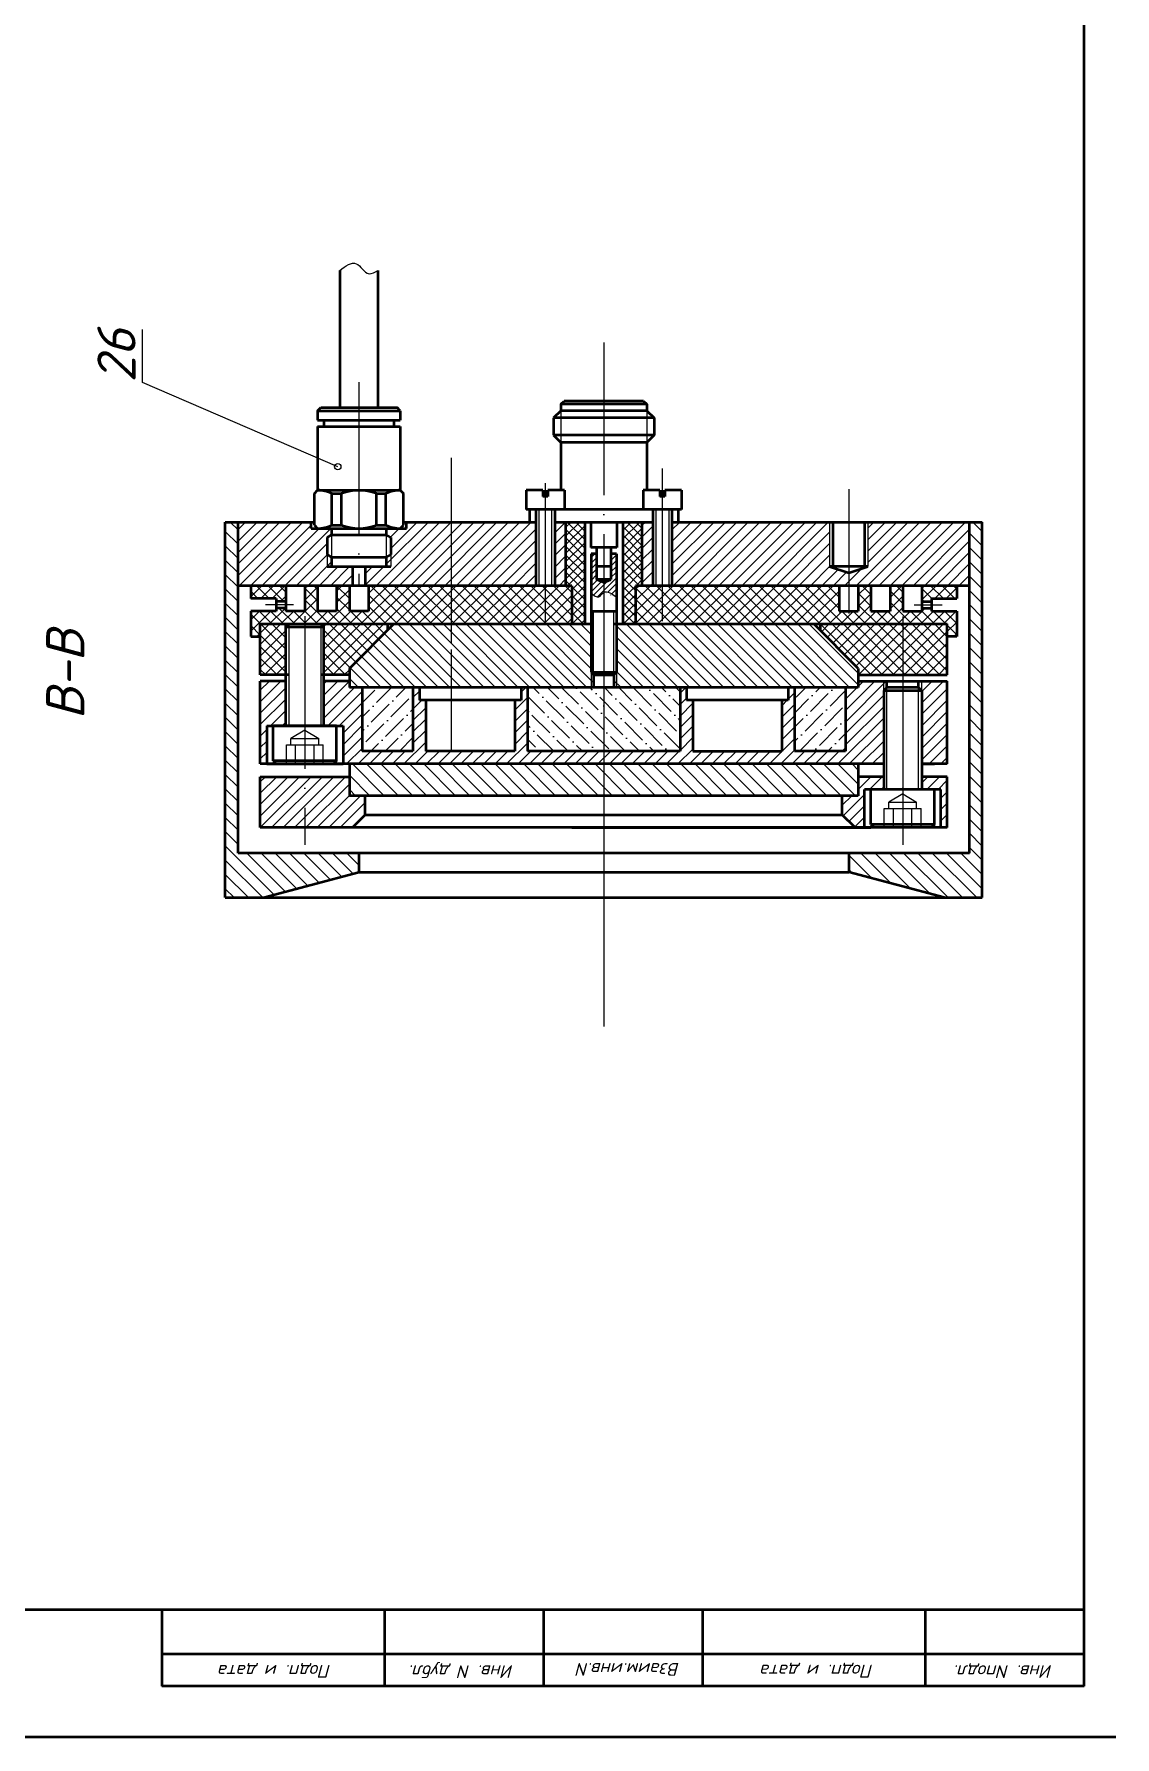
# Model space of a CAD drawing. Header units: millimetres. Extents: x -5427 to 3670, y -5891 to 948.
# Drawn here: x -5177.2 to -5007.3, y -235.5 to 32 of the extents above; entities that cross this region are included whole.
import ezdxf
from ezdxf.enums import TextEntityAlignment as Align

# ---------------------------------------------------------------- set-up
doc = ezdxf.new("R2010")
doc.units = ezdxf.units.MM
doc.header["$MEASUREMENT"] = 0
doc.linetypes.add('ACAD_ISO04W100', pattern=[30, 24, -3, 0, -3])
doc.layers.add('оси', color=1, linetype='ACAD_ISO04W100')
doc.layers.add('Толстые', color=7, linetype='Continuous', lineweight=50)
doc.layers.add('Тонкие', color=140, linetype='Continuous', lineweight=25)
doc.styles.get("Standard").update_dxf_attribs({"font": 'isocpeui.ttf'})
doc.styles.add('Для рамки', font='simplex.shx', dxfattribs={"oblique": 15, "height": 4})
pattern_1 = [(225, (-5089.715970666901, -1378.772406944498), (0.8980256121069152, -0.8980256121069154), [])]

# ---------------------------------------------------------------- blocks, each defined once
blk = doc.blocks.new('BORDER')
blk.add_line((0, 1.00000000000004), (0, 0))

msp = doc.modelspace()

# ---------------------------------------------------------------- hatches: boundary and pattern name
at = {"layer": 'Тонкие'}
h = msp.add_hatch(dxfattribs=at)
h.set_pattern_fill('ANSI31', color=256, scale=0.5, angle=90, style=0)
h.set_pattern_definition([(135, (-5089.715970666901, -1378.772406944498), (-1.122532015133644, -1.122532015133644), [])])
h.paths.add_polyline_path([(-5049.141829321818, -96.65795246625862), (-5049.141829321808, -99.65795246625771), (-5034.141829321817, -103.6579524662604), (-5028.141842308833, -103.6579524662595), (-5028.141842308842, -44.65830267708702), (-5030.141842320753, -44.65830268083687), (-5030.141842308833, -96.65795246625862)])
h.paths.add_polyline_path([(-5145.141816334816, -96.65795246625862), (-5145.141816338504, -44.65830287124504), (-5147.141816334816, -44.65830287238737), (-5147.141816334816, -103.6579524662586), (-5141.141829321824, -103.6579524662586), (-5126.141829321838, -99.65795246625771), (-5126.141829321829, -96.65795246625862)])
h = msp.add_hatch(dxfattribs=at)
h.set_pattern_fill('ANSI31', color=256, scale=0.4, angle=180, style=0)
h.set_pattern_definition(pattern_1)
h.paths.add_polyline_path([(-5127.141829321825, -54.6581918885006), (-5127.141829321825, -51.65830285116795), (-5131.141829321823, -51.65830285116795), (-5131.141829321823, -49.75415766273568), (-5131.141829321827, -47.06244803960112), (-5130.441829321826, -46.65830285116795), (-5130.441829321826, -45.65830285116886), (-5132.641829321826, -45.65830285116795), (-5133.641829321829, -45.65830285116795), (-5133.641829321828, -44.65830286467667), (-5145.141816338504, -44.65830287124504), (-5145.141816337795, -54.65830267709339)])
h.paths.add_polyline_path([(-5121.141829321827, -51.65830285116795), (-5125.141829321825, -51.65830285116795), (-5125.141829321825, -54.65817957864806), (-5111.641829321823, -54.65809648714298), (-5111.641829321823, -44.65830283384298), (-5118.641829321824, -44.65830285431753), (-5118.641829321823, -45.65830285116795), (-5121.841829321826, -45.65830285116795), (-5121.84182932182, -46.65830285116886), (-5121.141829321827, -47.06244803959748), (-5121.141829321827, -49.75415766273841)])
h.paths.add_polyline_path([(-5098.341829321824, -54.65801462662353), (-5098.341829321824, -44.65830279494025), (-5111.641829321823, -44.65830283384298), (-5111.641829321823, -54.65809648714298)])
h.paths.add_polyline_path([(-5093.641835550101, -44.65830278119142), (-5095.341829305827, -44.65830278616454), (-5095.341829315127, -54.65799616184472), (-5093.641836051349, -54.65798569851199)])
h.paths.add_polyline_path([(-5081.641835890948, -54.65798561590077), (-5079.9418293821, -54.65799608203838), (-5079.941829366325, -44.65830274111818), (-5081.641835550095, -44.65830274609129)])
h.paths.add_polyline_path([(-5076.941829378714, -54.65801455162477), (-5049.141814650391, -54.65818570320903), (-5049.141814360939, -52.65847039206733), (-5052.14231871489, -51.65830267708338), (-5052.142318332112, -51.65830267708338), (-5052.142318332113, -44.65830269547973), (-5076.941829357297, -44.65830273234337)])
h.paths.add_polyline_path([(-5030.14184231846, -54.65830267708066), (-5030.141842320753, -44.65830266277612), (-5046.142318332113, -44.65830268656032), (-5046.14231856395, -51.65830267708247), (-5049.141814360915, -52.65830218013457), (-5049.141814650391, -54.65818570320903)])
h.paths.add_polyline_path([(-5130.441829321826, -50.15830285116886), (-5131.141829321823, -49.7541576627375), (-5131.141829321823, -51.65830285116795), (-5130.441829321826, -51.65830285116795)], flags=17)
h.paths.add_polyline_path([(-5121.841829321827, -51.65830285116795), (-5121.141829321827, -51.65830285116795), (-5121.141829321827, -49.75415766273932), (-5121.841829321827, -50.15830285117158)], flags=16)
h = msp.add_hatch(dxfattribs=at)
h.set_pattern_fill('ANSI37', color=256, scale=0.3, angle=180, style=0)
h.set_pattern_definition([(225, (-4900.456779829801, -1719.339791990432), (0.6735192090801864, -0.6735192090801865), []), (315, (-4900.456779829801, -1719.339791990432), (0.6735192090801865, 0.6735192090801864), [])])
h.paths.add_polyline_path([(-5093.641835550101, -44.6583151977959), (-5093.641836051349, -54.65797953801507), (-5092.641836051349, -54.65797954358482), (-5092.641836352124, -60.65833157209659), (-5090.641836352125, -60.65833515772761), (-5090.641835550101, -44.65830898072477)])
h.paths.add_polyline_path([(-5084.641835550095, -44.65830276365455), (-5084.641836095478, -60.65833610825052), (-5082.641836095478, -60.65833628145106), (-5082.641835890948, -54.65797945937197), (-5081.641835890948, -54.65797946316002), (-5081.641835550095, -44.65830276365455)])
h = msp.add_hatch(dxfattribs=at)
h.set_pattern_fill('ANSI31', color=256, scale=0.2, angle=180, style=0)
h.set_pattern_definition([(225, (-5295.099726445404, -2185.540728323822), (0.4490128060534576, -0.4490128060534577), [])])
edge = h.paths.add_edge_path()
edge.add_line((-5088.771835550125, -53.65830276365455), (-5088.771835550125, -49.65830276365364))
edge.add_line((-5088.771835550125, -49.65830276365364), (-5089.641835731956, -49.65830276365364))
edge.add_line((-5089.641835731955, -49.65830276365364), (-5089.641836849921, -55.80569858666263))
edge.add_spline(control_points=[(-5089.641836849921, -55.80569858666263), (-5089.213893704617, -56.17100444267021), (-5088.462552783231, -56.81237290820741), (-5087.913642179835, -55.9146814774133), (-5087.641835550095, -55.73941608739574)], knot_values=[0, 0, 0, 0, 1.356419349146966, 2.381469068400858, 2.381469068400858, 2.381469068400858, 2.381469068400893], degree=3, periodic=0)
edge.add_line((-5087.641835550095, -55.73941608739574), (-5087.641835550095, -54.158302763655))
edge.add_line((-5087.641835550095, -54.15830276365455), (-5088.771835550125, -53.65830276365409))
edge = h.paths.add_edge_path()
edge.add_line((-5087.641835550095, -54.1583027636409), (-5087.641835550095, -55.73941608739619))
edge.add_spline(control_points=[(-5087.641835550095, -55.73941608739574), (-5087.077357782139, -55.37543152877174), (-5086.359596233986, -55.92201967092592), (-5085.641834685833, -56.46860781307919)], knot_values=[2.381469068400858, 2.381469068400858, 2.381469068400858, 2.381469068400893, 4.510253705196564, 4.510253705196564, 4.510253705196564, 4.510253705196564], degree=3, periodic=0)
edge.add_line((-5085.641834685833, -56.46860781307919), (-5085.641835439973, -49.65830276365318))
edge.add_line((-5085.641835439973, -49.65830276365364), (-5086.511835550124, -49.65830276365364))
edge.add_line((-5086.511835550124, -49.65830276365364), (-5086.511835550124, -53.65830276365455))
edge.add_line((-5086.511835550124, -53.65830276365455), (-5087.641835550095, -54.15830276364136))
h = msp.add_hatch(dxfattribs=at)
h.set_pattern_fill('ANSI37', color=256, scale=0.4, angle=180, style=0)
h.set_pattern_definition([(225, (-5089.715970666901, -1378.772406944498), (0.8980256121069152, -0.8980256121069154), []), (315, (-5089.715970666901, -1378.772406944498), (0.8980256121069154, 0.8980256121069152), [])])
h.paths.add_polyline_path([(-5137.641829321825, -58.65830267709339), (-5137.641829321825, -58.15830267709339), (-5139.141816334816, -58.15830267709339), (-5139.141816334816, -58.65830267709339), (-5143.141816334816, -58.65830267709339), (-5143.141816501193, -62.65830267709339), (-5141.641816334817, -62.65830280187606), (-5141.641816334817, -60.6583032536912), (-5137.142167982925, -60.65830325553748), (-5137.141817193643, -60.65795246625862), (-5137.141817193643, -60.65830325553748), (-5132.141816959983, -60.65830325758839), (-5132.141816959983, -60.65795246625862), (-5132.141466168487, -60.65830325758839), (-5111.641829321823, -60.65830326599848), (-5111.641829321823, -54.65809648714298), (-5124.641829321825, -54.65817650118538), (-5124.641829321825, -58.65830267709339), (-5127.641829321825, -58.65830267709339), (-5127.641829321825, -54.65819496596328), (-5129.641829321825, -54.65820727581672), (-5129.641829321825, -58.65830267709248), (-5132.641829321825, -58.65830267709248), (-5132.641829321825, -54.65822574059553), (-5134.641829321825, -54.65823805044806), (-5134.641829321825, -58.65830267709248)])
h.paths.add_polyline_path([(-5139.141816334816, -56.65830267709339), (-5139.141816334816, -57.15830267709339), (-5137.641829321825, -57.15830267709339), (-5137.641829321825, -54.65825651522596), (-5143.141816334816, -54.65829036724085), (-5143.141816334816, -56.6583026770943)], flags=17)
h.paths.add_polyline_path([(-5096.841829321824, -60.65830327206936), (-5096.841829321824, -54.65800539423458), (-5111.641829321823, -54.65809648714298), (-5111.641829321823, -60.65830326599757)])
h.paths.add_polyline_path([(-5092.641836051349, -54.65797954358572), (-5096.841829321824, -54.65800539423458), (-5096.841829321824, -60.65830327206936), (-5092.641836352123, -60.65830327379285)])
h.paths.add_polyline_path([(-5078.4418293821, -54.65800531683203), (-5082.641835890948, -54.65797945937197), (-5082.641836095477, -60.65830318864232), (-5078.441829391565, -60.65830318401208)])
h.paths.add_polyline_path([(-5078.4418293821, -54.65800531683203), (-5078.441829391565, -60.65830318401208), (-5033.641837326964, -60.65830313462016), (-5033.641836716919, -62.65830280187515), (-5032.141842142454, -62.65830267709339), (-5032.14184230883, -58.65830267708702), (-5036.141842364185, -58.65830267708702), (-5036.141842364801, -58.15830261374435), (-5037.641829377792, -58.15830261558972), (-5037.641829377178, -58.65830261558881), (-5040.641829377178, -58.65830261927863), (-5040.641829382098, -54.65823803361059), (-5042.641829382098, -54.65822572055299), (-5042.641829377178, -58.65830262173881), (-5045.641829377178, -58.65830262542954), (-5045.641829382098, -54.65820725096751), (-5047.641829382098, -54.65819493791082), (-5047.641829377178, -58.65830262788973), (-5050.641829377178, -58.65830263158045), (-5050.641829382098, -54.65817646832534)])
h.paths.add_polyline_path([(-5036.141842366646, -56.65830267708702), (-5032.141842308836, -56.65830267708793), (-5032.141842308836, -54.65829036402306), (-5037.641829382098, -54.65825650319607), (-5037.641829379022, -57.15830261558972), (-5036.141842366031, -57.15830261374435)], flags=17)
h = msp.add_hatch(dxfattribs=at)
h.set_pattern_fill('ANSI37', color=256, scale=0.4, angle=90, style=0)
h.set_pattern_definition([(135, (-5089.715970666901, -1378.772406944498), (-0.8980256121069154, -0.8980256121069152), []), (225, (-5089.715970666901, -1378.772406944498), (0.8980256121069152, -0.8980256121069154), [])])
h.paths.add_polyline_path([(-5137.641816994503, -60.65830325533193), (-5141.641816334817, -60.6583032536912), (-5141.641816334817, -68.65795300860941), (-5137.641817379208, -68.65795300860941)])
h.paths.add_polyline_path([(-5121.641829321823, -61.65795253037982), (-5121.641829321823, -60.65830326189575), (-5131.641816959983, -60.65830325779393), (-5131.641816959983, -68.6579524698202), (-5127.64182930045, -68.65795249831922), (-5127.641829289763, -67.65795249831922)])
h.paths.add_polyline_path([(-5053.641829321823, -60.65830315666994), (-5053.641829321823, -61.65795149942392), (-5047.641829321825, -67.6579514994221), (-5047.641824818482, -68.65795149942664), (-5040.641828279751, -68.65795826727413), (-5040.641828214045, -60.65830314233722)])
h.paths.add_polyline_path([(-5040.641828279751, -68.65795826727503), (-5033.641834886883, -68.65796503511888), (-5033.641837326964, -60.65830313462016), (-5040.641828214045, -60.65830314233722)])
h = msp.add_hatch(dxfattribs=at)
h.set_pattern_fill('ANSI31', color=256, scale=0.4, angle=90, style=0)
h.set_pattern_definition([(135, (-5089.715970666901, -1378.772406944498), (-0.8980256121069154, -0.8980256121069152), [])])
h.paths.add_polyline_path([(-5111.641829321823, -60.65830326599757), (-5111.641829321823, -63.71004513323646), (-5111.641829321823, -63.71004575632946), (-5111.641829321823, -70.65791825872952), (-5089.641833571171, -70.65787203146306), (-5089.641833391738, -68.25797952316884), (-5089.641839114492, -68.25797380041536), (-5089.641837732416, -60.65830327502249)])
h.paths.add_polyline_path([(-5085.64183425628, -60.65830319195106), (-5085.641833438491, -68.25797949036246), (-5085.641833355689, -68.25797949036246), (-5085.641833438491, -68.25797957316377), (-5085.641833519099, -70.6578636265042), (-5047.64181581255, -70.6577837793559), (-5047.641829321825, -67.65795149942119), (-5054.641477663475, -60.65830315777225)])
h.paths.add_polyline_path([(-5120.64218005375, -60.65830326230594), (-5127.641829289763, -67.65795249831922), (-5127.641829321823, -70.65795187856588), (-5111.641829321823, -70.65791825872952), (-5111.641829321823, -60.65830326599848)])
h.paths.add_polyline_path([(-5089.641833391738, -68.25797952316884), (-5089.641833571171, -70.65787203146306), (-5089.241833241501, -70.65787119096626), (-5089.241833391739, -68.65797952316848)])
h.paths.add_polyline_path([(-5086.041833243437, -68.65797938172477), (-5086.041833243437, -68.6579795031887), (-5086.041833362453, -68.6579795031887), (-5086.041833255597, -70.65786446699917), (-5085.641833519099, -70.6578636265042), (-5085.641833438491, -68.25797957316377)])
h = msp.add_hatch(dxfattribs=at)
h.set_pattern_fill('ANSI31', color=256, scale=0.4, angle=180, style=0)
h.set_pattern_definition(pattern_1)
h.paths.add_polyline_path([(-5047.641820315138, -69.6579514994321), (-5047.64181581255, -70.6577837793559), (-5049.641829321823, -70.65778798186352), (-5049.641829321823, -80.65795246625862), (-5057.641829321823, -80.65795246625862), (-5057.641829321823, -70.65780479178216), (-5058.641829321823, -70.65780689302142), (-5058.641829321823, -72.65795246625953), (-5059.641829321824, -72.65795246625953), (-5059.641817266008, -80.65795246625771), (-5073.641829321823, -80.65795246625862), (-5073.641829321823, -72.65795246626044), (-5074.641829321823, -72.65795246626044), (-5074.641829321823, -70.65784051285777), (-5075.641829321823, -70.65784261409794), (-5075.641829321823, -80.65795246625862), (-5087.641829321823, -80.65795246625862), (-5087.641829321823, -82.65795194253064), (-5043.641835983311, -82.65795151578936), (-5043.641830517942, -71.15760151949439), (-5043.641830517942, -69.65795536676546)])
h.paths.add_polyline_path([(-5037.641839196278, -69.65796116777187), (-5037.641839196278, -71.15759284116234), (-5037.641830517943, -71.15760151949348), (-5037.641839196278, -71.15760151949348), (-5037.641839196278, -82.65795246625953), (-5033.641830616565, -82.65795277788334), (-5033.641834276841, -70.65795274388915), (-5033.64183458186, -69.65796503511979)])
h.paths.add_polyline_path([(-5101.641829321823, -72.65795246625862), (-5101.641829321823, -80.65795246625862), (-5115.641829321823, -80.65795246625862), (-5115.641829321823, -72.65795246625862), (-5116.641829321823, -72.65795246625862), (-5116.641829321823, -70.65792876492856), (-5117.641829321823, -70.65793086616782), (-5117.641829321823, -80.65795246625771), (-5125.641829321823, -80.65795246625771), (-5125.641829321823, -70.65794767608554), (-5127.641829321823, -70.65795187856588), (-5127.641829311136, -69.65795249831922), (-5131.641816959983, -69.65795237007865), (-5131.641816959983, -76.65795246625862), (-5129.641816959983, -76.65795246625862), (-5128.641816959983, -76.65795246625862), (-5128.641816959983, -82.65795234017628), (-5087.641829321823, -82.65795194253064), (-5087.641829321823, -80.65795246625862), (-5099.641829321823, -80.65795246625862), (-5099.641829321823, -70.65789304385203), (-5100.641829321823, -70.6578951450922), (-5100.641829321823, -72.65795246625862)])
h.paths.add_polyline_path([(-5141.641816334817, -69.65795300860941), (-5141.641816334817, -82.65795246625862), (-5140.641816959983, -82.65795245656068), (-5140.641816959983, -76.65795246625862), (-5137.641817763931, -76.65795246625862), (-5137.641817427299, -69.65795300860941)])
h.paths.add_polyline_path([(-5043.641830517942, -69.65795536676546), (-5043.641830517942, -71.15760151949439), (-5043.141830751602, -70.65760175654873), (-5043.141830751602, -69.65795585018373)])
h.paths.add_polyline_path([(-5038.141830517942, -69.6579606843627), (-5038.141830517942, -70.65760175654873), (-5037.641839196278, -71.15759284116234), (-5037.641839196278, -69.65796116777187)])
h = msp.add_hatch(dxfattribs=at)
h.set_pattern_fill('ANSI36', color=256, scale=0.5, angle=180, style=0)
h.set_pattern_definition([(225, (-5295.099720217133, -2575.136457496909), (-0.841899011350234, -3.086963041617522), [3.96875, -0.79375, 0, -0.79375])])
h.paths.add_polyline_path([(-5125.641829321823, -70.65795175264543), (-5125.641829321823, -80.65795246625771), (-5117.641829321823, -80.65795246625771), (-5117.641829321823, -70.65795275804726)])
h.paths.add_polyline_path([(-5057.641829321823, -70.65796029856142), (-5057.641829321823, -80.65795246625771), (-5049.641829321823, -80.65795246625862), (-5049.641829321823, -70.65796130396234)])
h = msp.add_hatch(dxfattribs=at)
h.set_pattern_fill('ANSI36', color=256, scale=0.5, angle=90, style=0)
h.set_pattern_definition([(135, (-5295.099720217133, -2575.136457496909), (-3.086963041617522, 0.8418990113502338), [3.96875, -0.79375, 0, -0.79375])])
h.paths.add_polyline_path([(-5087.641829321823, -70.65786782897544), (-5087.641829321823, -80.65795246625771), (-5075.641829321823, -80.65795246625862), (-5075.641829321823, -70.65784261409794)])
h.paths.add_polyline_path([(-5099.641829321823, -70.65789304385294), (-5099.641829321823, -80.65795246625862), (-5087.641829321823, -80.65795246625862), (-5087.641829321823, -70.65786782897544), (-5090.123369905169, -70.65787304328774), (-5090.123369905169, -70.67676074717133), (-5090.142257578321, -70.65787308297445)])
h = msp.add_hatch(dxfattribs=at)
h.set_pattern_fill('ANSI31', color=256, scale=0.5, angle=90, style=0)
h.set_pattern_definition([(135, (-5295.099720217133, -2575.136457496909), (-1.122532015133644, -1.122532015133644), [])])
h.paths.add_polyline_path([(-5087.641829321823, -87.65795246625908), (-5087.641829321823, -82.65795194253069), (-5127.641829321823, -82.6579523304774), (-5127.641829321823, -87.65795246625953)])
h.paths.add_polyline_path([(-5047.641829321823, -87.65795246625862), (-5047.641829321823, -82.65795155458397), (-5087.641829321823, -82.65795194253069), (-5087.641829321823, -87.65795246625908)])
h = msp.add_hatch(dxfattribs=at)
h.set_pattern_fill('ANSI31', color=256, scale=0.4, angle=180, style=0)
h.set_pattern_definition(pattern_1)
h.paths.add_polyline_path([(-5134.641820292318, -92.6579532144226), (-5127.141825934364, -92.65795401602577), (-5125.141824384596, -90.65795246625862), (-5125.141824384596, -87.65795246625953), (-5127.641829321823, -87.65795246625953), (-5127.641829321823, -84.65795246625862), (-5134.641818903778, -84.65795246625862)])
h.paths.add_polyline_path([(-5141.641816334817, -92.65795246625862), (-5134.641820292318, -92.6579532144217), (-5134.641818903778, -84.65795246625862), (-5141.641816334817, -84.65795246625862)])
h.paths.add_polyline_path([(-5047.641829321823, -87.65795246625862), (-5050.141824384596, -87.65795246625862), (-5050.141824384596, -90.65795246625862), (-5048.141824384596, -92.65795246625862), (-5046.641829321823, -92.65795246625862), (-5046.641829321823, -86.65795246625862), (-5043.641837884253, -86.65795246625862), (-5043.641836933783, -84.65795313952935), (-5047.641829321823, -84.65795246625862)])
h.paths.add_polyline_path([(-5034.641829321823, -92.65796390247692), (-5033.641832434378, -92.65796400935619), (-5033.641830980129, -84.65796410024745), (-5037.641839196278, -84.65796337312099), (-5037.641839196278, -86.65795246625862), (-5034.641829321825, -86.65795246625862)])

# ---------------------------------------------------------------- linework, layer by layer
at = {"layer": 'оси'}
for p, q in [((-5087.641829321823, -16.44905053860498), (-5087.641829321823, -123.9154785785788)), ((-5126.141829321825, -22.674222213441), (-5126.141829321825, -54.65830267708793)), ((-5111.641829321823, -34.5774652306402), (-5111.641829321823, -80.65795246625862)), ((-5078.441829353013, -36.22037430720616), (-5078.441829391565, -60.65830318401208)), ((-5096.841829321824, -38.55367687145213), (-5096.841829321824, -60.65830320429836)), ((-5049.141812455403, -39.49380973047687), (-5049.141815279512, -59.00455986760721)), ((-5111.641829321823, -43.09872925692639), (-5111.641829321823, -63.71004575632946)), ((-5111.641829321823, -43.09872863383339), (-5111.641829321823, -63.71004513323646)), ((-5136.42446177642, -57.65830267709339), (-5140.840915824407, -57.65830267709339)), ((-5038.859196867236, -57.65830267708247), (-5034.442742819249, -57.65830267708156)), ((-5134.641814527369, -59.44350759413487), (-5134.641820759393, -95.34898583141535)), ((-5040.641828204325, -59.47494400898017), (-5040.64182849898, -95.34899619293651)), ((-5040.641847309951, -69.27983658935977), (-5040.641837884254, -95.34898583141535)), ((-5087.641829321823, -69.65795246625862), (-5087.641829321823, -123.9154785785788))]:
    msp.add_line(p, q, dxfattribs=at)
at = {"layer": 'Толстые'}
for p, q in [((-5129.141829321827, -5.115926983490908), (-5129.141829321827, -26.65830285116795)), ((-5123.141829321827, -5.115926983490908), (-5123.141829321827, -26.65830285116795)), ((-5132.641829321827, -27.15830285116795), (-5132.141829321827, -26.65830285116795)), ((-5132.141829321827, -26.65830285116795), (-5120.141829321828, -26.65830285116795)), ((-5119.641829321827, -27.15830285116795), (-5120.141829321827, -26.65830285116795)), ((-5094.391829321794, -26.1583027636409), (-5093.891829321794, -25.6583027636409)), ((-5080.891829321794, -26.1583027636409), (-5094.391829321794, -26.1583027636409)), ((-5094.391829321794, -26.1583027636409), (-5094.391829321794, -27.15830276364272)), ((-5081.391829321794, -25.6583027636409), (-5093.891829321794, -25.6583027636409)), ((-5081.391829321794, -25.6583027636409), (-5080.891829321794, -26.1583027636409)), ((-5080.891829321794, -26.1583027636409), (-5080.891829321794, -27.1583027636409)), ((-5132.641829321828, -27.15830285116795), (-5119.641829321827, -27.15830285116795)), ((-5132.641829321827, -27.15830285116795), (-5132.641829321827, -28.65830285116795)), ((-5132.641829321827, -28.65830285116795), (-5119.641829321828, -28.65830285116795)), ((-5131.641829321827, -28.65830285116795), (-5131.641829321827, -29.65830285116795)), ((-5120.641829321827, -28.65830285116795), (-5120.641829321827, -29.65830285116795)), ((-5119.641829321827, -27.15830285116795), (-5119.641829321827, -28.65830285116795)), ((-5094.391829321794, -27.1583027636409), (-5095.541829321794, -28.30830276364054)), ((-5079.741829321794, -28.30830276364054), (-5095.541829321794, -28.30830276364054)), ((-5095.541829321794, -28.30830276364054), (-5095.541829321794, -31.00830276364309)), ((-5080.891829321794, -27.1583027636409), (-5094.391829321793, -27.1583027636409)), ((-5080.891829321794, -27.1583027636409), (-5079.741829321794, -28.30830276364054)), ((-5079.741829321794, -28.30830276364054), (-5079.741829321794, -31.00830276364127)), ((-5132.641829321827, -29.65830285116795), (-5119.641829321827, -29.65830285116795)), ((-5132.641829321827, -29.65830285116795), (-5132.641829321827, -39.65830285116795)), ((-5119.641829321827, -29.65830285116795), (-5119.641829321827, -39.65830285116795)), ((-5079.741829321794, -31.00830276364127), (-5095.541829321794, -31.00830276364309)), ((-5095.541829321794, -31.00830276364127), (-5094.391829321794, -32.1583027636409)), ((-5079.741829321794, -31.00830276364127), (-5080.891829321794, -32.1583027636409)), ((-5080.891829321794, -32.15830276364272), (-5094.391829321794, -32.1583027636409)), ((-5094.391829321794, -32.15830276364272), (-5094.391829321794, -39.65830276363999)), ((-5080.891829321794, -32.1583027636409), (-5080.891829321794, -39.65830276790098)), ((-5133.141829321827, -40.15830285116795), (-5132.641829321827, -39.65830285116795)), ((-5132.641829321827, -39.65830285116795), (-5119.641829321827, -39.65830285116795)), ((-5119.641829321827, -39.65830285116795), (-5119.141829321827, -40.15830285116795)), ((-5099.841829321824, -39.6583027636409), (-5099.841829321824, -42.6583027636409)), ((-5097.241829321826, -39.6583027636409), (-5099.841829321824, -39.6583027636409)), ((-5097.241829321826, -39.65830276364272), (-5097.24182932183, -40.6583027636409)), ((-5096.841829321824, -39.65830276364181), (-5096.841829321824, -40.6583027636409)), ((-5093.841829321824, -39.6583027636409), (-5096.441829321823, -39.6583027636409)), ((-5096.441829321823, -39.65830276364181), (-5096.441829321823, -40.6583027636409)), ((-5093.841829321824, -39.6583027636409), (-5093.841829321824, -42.6583027636409)), ((-5078.841829360012, -39.65830276790007), (-5081.441829360008, -39.65830276790098)), ((-5081.441829360008, -39.65830276790098), (-5081.441829360008, -42.65830276790098)), ((-5078.841829360012, -39.65830276790189), (-5078.841829360014, -40.65830276790098)), ((-5078.441829360011, -39.6583027679028), (-5078.441829360015, -40.65830276790189)), ((-5075.441829360008, -39.65830276790007), (-5078.041829360008, -39.65830276790007)), ((-5078.041829360008, -39.65830276790098), (-5078.041829360008, -40.65830276790007)), ((-5075.441829360008, -39.65830276790098), (-5075.441829360008, -42.65830276790098)), ((-5133.141829321827, -45.15830285116795), (-5133.141829321828, -40.15830285116795)), ((-5130.400159571025, -40.15830285116795), (-5128.883499072628, -40.15830285116795)), ((-5130.400159571023, -45.15830285116795), (-5130.400159571023, -40.15830285116886)), ((-5128.883499072628, -45.15830285116795), (-5128.883499072628, -40.15830285116795)), ((-5123.400159571025, -45.15830285116795), (-5123.400159571025, -40.15830285116795)), ((-5123.400159571025, -40.15830285116795), (-5121.883499072628, -40.15830285116795)), ((-5121.883499072628, -45.15830285116795), (-5121.883499072628, -40.15830285116704)), ((-5119.141829321827, -45.15830285116886), (-5119.141829321824, -40.15830285116976)), ((-5075.441829360008, -42.6583027636409), (-5099.841829321824, -42.6583027636409)), ((-5099.341829537218, -42.6583027636409), (-5099.341829553655, -44.65830279786428)), ((-5098.341829321824, -42.6583027636409), (-5098.341829321824, -54.65830267708793)), ((-5096.441829321823, -40.6583027636409), (-5097.241829321823, -40.6583027636409)), ((-5095.341829303967, -42.6583027636409), (-5095.341829315127, -54.65830267708793)), ((-5079.94182936317, -42.6583027636409), (-5079.9418293821, -54.65830267708611)), ((-5078.041829360008, -40.65830276790007), (-5078.841829360008, -40.65830276790098)), ((-5076.941829353013, -42.6583027636409), (-5076.941829378715, -54.6583026770852)), ((-5075.941829537219, -42.6583027636409), (-5075.941829553655, -44.65830272941844)), ((-5147.141816334816, -44.65830287238737), (-5133.141829321827, -44.65830286439109)), ((-5147.141816334816, -103.6579524662586), (-5147.141816334816, -44.65830287238646)), ((-5145.141816334816, -96.65795246625862), (-5145.141816338504, -44.65830287177164)), ((-5133.641829321829, -45.65830285116795), (-5133.641829321828, -44.65830285116795)), ((-5133.141829321827, -45.15830285116795), (-5132.641829321826, -45.65830285116795)), ((-5130.400159571025, -45.15830285116795), (-5128.883499072628, -45.15830285116795)), ((-5123.400159571025, -45.15830285116795), (-5121.883499072628, -45.15830285116795)), ((-5119.641829321827, -45.65830285116795), (-5119.141829321825, -45.15830285116795)), ((-5119.141829321827, -44.6583028557809), (-5098.341829321824, -44.65830279494025)), ((-5118.641829321823, -45.65830285116704), (-5118.641829321824, -44.65830285116795)), ((-5095.341829303967, -44.65830278616454), (-5079.941829366325, -44.65830274111818)), ((-5093.641835550101, -44.65830276365455), (-5093.641836051349, -54.65797953801598)), ((-5090.641835550101, -44.65830291403313), (-5090.641836352125, -60.65833490712089)), ((-5089.691835550124, -44.65830276365455), (-5089.691835550124, -48.65830276365455)), ((-5085.591835550124, -44.65830276365455), (-5085.591835550124, -48.65830276365455)), ((-5084.641835550095, -44.65830266139551), (-5084.641836095478, -60.65833632793715)), ((-5081.641835550095, -44.65830276365455), (-5081.641835890948, -54.65797946315911)), ((-5076.941829357297, -44.65830273234337), (-5028.141842308842, -44.65830265980298)), ((-5051.641814630657, -44.65830269471303), (-5051.641814630656, -51.65830267708338)), ((-5046.642318557155, -44.65830268727791), (-5046.642318557154, -51.65830267708247)), ((-5030.141842308833, -96.65795246625862), (-5030.141842320753, -44.65830267907245)), ((-5028.141842308833, -103.6579524662586), (-5028.141842308842, -44.65830267708702)), ((-5133.641829321828, -45.65830285116795), (-5118.641829321823, -45.65830285116795)), ((-5132.641829321826, -45.65830285116795), (-5119.641829321826, -45.65830285116795)), ((-5131.141829321827, -47.06244803960112), (-5130.441829321826, -46.65830285116795)), ((-5131.141829321827, -47.06244803960112), (-5131.141829321823, -49.75415766273568)), ((-5130.441829321826, -45.65830285116795), (-5130.441829321826, -46.65830285116795)), ((-5130.441829321826, -46.65830285116795), (-5121.841829321824, -46.65830285116795)), ((-5121.841829321826, -45.65830285116795), (-5121.84182932182, -46.65830285116795)), ((-5121.141829321827, -47.06244803959748), (-5121.841829321827, -46.65830285116431)), ((-5121.141829321827, -47.06244803959748), (-5121.141829321827, -49.75415766273841)), ((-5131.141829321827, -49.75415766273568), (-5130.441829321826, -50.15830285116795)), ((-5131.141829321827, -49.75415766273568), (-5130.441829321826, -50.15830285116795)), ((-5130.441829321826, -50.15830285116795), (-5121.841829321826, -50.15830285116795)), ((-5130.441829321826, -50.15830285116795), (-5130.441829321826, -51.65830285116795)), ((-5130.441829321826, -50.15830285116795), (-5121.841829321826, -50.15830285116795)), ((-5121.141829321827, -49.75415766273932), (-5121.841829321827, -50.15830285117158)), ((-5121.141829321827, -49.75415766273932), (-5121.841829321827, -50.15830285117158)), ((-5121.841829321827, -50.15830285117158), (-5121.841829321827, -51.65830285116795)), ((-5085.591835550124, -48.65830276365364), (-5089.691835550124, -48.65830276365364)), ((-5089.641835731955, -49.65830276365364), (-5089.641839114492, -68.25797380041536)), ((-5088.771835550125, -49.65830276365364), (-5089.641835731955, -49.65830276365364)), ((-5088.771835550125, -48.65830276365455), (-5088.771835550125, -53.65830276365455)), ((-5086.511835550124, -48.65830276365455), (-5086.511835550124, -53.65830276365455)), ((-5085.641835439973, -49.65830276365364), (-5086.511835550124, -49.65830276365273)), ((-5085.641835439973, -49.65830276365364), (-5085.641833438491, -68.25797957316377)), ((-5131.141829321827, -51.65830285116795), (-5121.141829321827, -51.65830285116795)), ((-5127.141829321825, -51.65830285116795), (-5127.141829321825, -54.65830267709248)), ((-5125.141829321825, -51.65830285116795), (-5125.141829321825, -54.65830267709248)), ((-5086.511835550124, -51.65830276365455), (-5088.771835550125, -51.65830276365455)), ((-5046.14231856395, -51.65830267708247), (-5052.14231871489, -51.65830267708338)), ((-5052.14231871489, -51.65830267708338), (-5049.142318660301, -52.65830229234803)), ((-5049.142318660301, -52.65830229234803), (-5049.141814697306, -52.65830229228345)), ((-5049.141814697306, -52.65830229228345), (-5046.14231856395, -51.65830267708247)), ((-5092.641836051349, -54.65797954358572), (-5145.141816334813, -54.65830267709339)), ((-5143.141816334816, -54.65830267709339), (-5143.141816334816, -56.65830267709339)), ((-5137.641829321825, -54.65830267709339), (-5137.641829321825, -58.65830267709339)), ((-5134.641829321825, -54.65830267709248), (-5134.641829321825, -58.65830267709339)), ((-5132.641829321825, -54.65830267709248), (-5132.641829321825, -58.65830267709339)), ((-5129.641829321825, -54.65830267709248), (-5129.641829321825, -58.65830267709339)), ((-5127.641829321825, -54.65830267709248), (-5127.641829321825, -58.65830267709339)), ((-5124.641829321825, -54.65830267709157), (-5124.641829321825, -58.65830267709339)), ((-5092.641836051349, -54.65797954358572), (-5092.641836352125, -60.6583348068682)), ((-5086.511835550124, -53.65830276365455), (-5088.771835550125, -53.65830276365455)), ((-5087.641835550095, -54.15830276365455), (-5088.771835550125, -53.65830276365455)), ((-5087.641835550125, -54.15830276365455), (-5086.511835550124, -53.65830276365455)), ((-5030.14184230884, -54.65830267708066), (-5082.641835890948, -54.65797945937197)), ((-5082.641835890948, -54.65797945937197), (-5082.641836095478, -60.65833639611014)), ((-5050.641829382098, -54.65830263157864), (-5050.641829377178, -58.65830263158045)), ((-5047.641829382098, -54.65830262788882), (-5047.641829377178, -58.65830262789063)), ((-5045.641829382098, -54.65830262542863), (-5045.641829377178, -58.65830262543045)), ((-5042.641829382098, -54.65830262173881), (-5042.641829377178, -58.65830262173972)), ((-5040.641829382098, -54.65830261927863), (-5040.641829377178, -58.65830261927954)), ((-5037.641829382098, -54.65830261558881), (-5037.641829377178, -58.65830261558972)), ((-5032.141842308836, -54.65830267708702), (-5032.141842308836, -56.65830267708702)), ((-5143.141816334816, -58.65830267709339), (-5143.141816501193, -62.65830267709339)), ((-5139.141816334814, -56.65830267709339), (-5143.141816334816, -56.6583026770943)), ((-5139.141816334816, -58.65830267709339), (-5143.141816334816, -58.65830267709339)), ((-5139.141816334816, -56.65830267709339), (-5139.141816334816, -58.65830267709339)), ((-5137.641829321825, -57.15830267709339), (-5139.141816334816, -57.15830267709339)), ((-5137.641829321825, -58.15830267709339), (-5139.141816334816, -58.15830267709339)), ((-5134.641829321825, -58.65830267709248), (-5137.641829321825, -58.65830267709339)), ((-5129.641829321825, -58.65830267709248), (-5132.641829321825, -58.65830267709248)), ((-5124.641829321825, -58.65830267709339), (-5127.641829321825, -58.65830267709339)), ((-5089.641837368702, -58.65833570307245), (-5085.64183444887, -58.65833968486209)), ((-5050.641829377178, -58.65830263158045), (-5047.641829377178, -58.65830262788973)), ((-5045.641829377178, -58.65830262542954), (-5042.641829377178, -58.65830262173881)), ((-5040.641829377178, -58.65830261927863), (-5037.641829377178, -58.65830261558881)), ((-5037.641829379022, -57.15830261558972), (-5036.141842366031, -57.15830261374435)), ((-5037.641829377792, -58.15830261558972), (-5036.141842364801, -58.15830261374435)), ((-5036.141842308838, -56.65830267708702), (-5032.141842308836, -56.65830267708793)), ((-5036.141842308836, -56.65830267708702), (-5036.141842308835, -58.65830267708702)), ((-5036.141842366646, -56.65830261374435), (-5036.141842364185, -58.65830261374435)), ((-5036.141842308835, -58.65830267708702), (-5032.141842308835, -58.65830267708702)), ((-5032.14184230883, -58.6583026770943), (-5032.141842142454, -62.6583026770943)), ((-5032.141842308835, -58.65830267708702), (-5032.141842308835, -60.65830267708702)), ((-5141.641816334817, -60.6583032536912), (-5089.2418318153, -60.65830327518711)), ((-5141.641816334817, -68.65795300860941), (-5141.641816334817, -60.65830303766256)), ((-5137.641817763931, -76.65795246625862), (-5137.641816994485, -60.65795246625862)), ((-5137.641816959983, -61.15795222920428), (-5137.141817193643, -60.65795246625862)), ((-5131.641816959983, -61.15795222920428), (-5137.641816959983, -61.15795222920428)), ((-5131.641816959983, -61.15795222920428), (-5132.141816959983, -60.65795246625862)), ((-5131.641816959983, -76.65795246625862), (-5131.641816959983, -60.65795246625862)), ((-5127.641829311136, -67.65795251969234), (-5120.642181340237, -60.65830454879256)), ((-5121.641829321823, -60.65795246625862), (-5121.641829321823, -61.65795246625953)), ((-5086.041831772196, -60.65830319239126), (-5033.641837326964, -60.65830313462016)), ((-5047.641814481352, -67.65796633989453), (-5054.641471281255, -60.65830953999216)), ((-5053.641829321823, -60.65795246625862), (-5053.641829321823, -61.65795246625953)), ((-5033.641834886883, -68.65796503511888), (-5033.641837326964, -60.65830313462016)), ((-5143.141816501193, -62.65830267709339), (-5141.641816334817, -62.65830280187515)), ((-5032.141842142454, -62.6583026770943), (-5033.64184230883, -62.65830280187606)), ((-5137.141817193642, -68.65795300860941), (-5141.641816334817, -68.65795300860941)), ((-5127.641829321823, -68.65795249831922), (-5132.141816959983, -68.65795246625862)), ((-5127.641829289763, -67.65795249831922), (-5127.641829321823, -70.65795246625862)), ((-5089.641833397431, -68.2579795174754), (-5085.641833355689, -68.25797949036246)), ((-5089.641833391738, -68.25797952316884), (-5089.241833391739, -68.65797952316848)), ((-5089.241833411719, -68.65797950318779), (-5086.041833394913, -68.65797950318779)), ((-5089.241833391739, -68.65797952316848), (-5089.241833241493, -70.65797735997171)), ((-5085.641833353627, -68.25797948829972), (-5086.041833362453, -68.65797950074034)), ((-5086.041833362453, -68.65797950074034), (-5086.041833255592, -70.65797961309022)), ((-5047.64183028866, -68.65795149942119), (-5033.641833615025, -68.65796503511979)), ((-5047.641829321825, -67.6579514994221), (-5047.641815811749, -70.65796155531484)), ((-5141.641816334817, -82.65795246625862), (-5141.641816334817, -69.65795300860941)), ((-5137.641816334817, -69.65795300860941), (-5141.641816334817, -69.65795300860941)), ((-5127.641829321823, -69.65795249831922), (-5131.641815771321, -69.65795237007865)), ((-5047.64181581255, -70.6577837793559), (-5127.641829321823, -70.65795187856588)), ((-5125.641829321823, -70.65795246625862), (-5125.641829321823, -80.65795246625771)), ((-5117.641829321823, -70.65795246625771), (-5117.641829321823, -80.65795246625862)), ((-5116.641829321823, -70.65795246625862), (-5116.641829321823, -72.65795246625862)), ((-5100.641829321823, -70.65795246625862), (-5100.641829321823, -72.65795246625862)), ((-5099.641829321823, -70.65795502020069), (-5099.641829321823, -80.65795246625862)), ((-5085.141482186838, -70.65797968040647), (-5090.142184610214, -70.65797930651956)), ((-5075.641829321823, -70.65795803640708), (-5075.641829321823, -80.65795246625862)), ((-5074.641829321823, -70.65795246625953), (-5074.641829321823, -72.65795246626044)), ((-5058.641829321823, -70.65795246625953), (-5058.641829321823, -72.65795246625953)), ((-5057.641829321823, -70.65795246625953), (-5057.641829321823, -80.65795246625862)), ((-5049.641829321823, -70.65795246625953), (-5049.641829321823, -80.65795246625862)), ((-5047.641815629966, -69.65795149943665), (-5033.64183458186, -69.65796503511979)), ((-5043.641830517942, -71.15760151949439), (-5043.641837884253, -86.65795246625953)), ((-5043.641830517942, -71.15760151949439), (-5043.141830751602, -70.65760175654873)), ((-5037.641830517942, -71.15760151949439), (-5043.641830517942, -71.15760151949439)), ((-5043.141830751602, -70.65760175654873), (-5043.141830751602, -69.65795585018282)), ((-5043.141830751602, -70.65760175654873), (-5043.141830751602, -70.65760175654873)), ((-5038.141830517942, -70.65760175654873), (-5043.141830751602, -70.65760175654873)), ((-5038.141830517942, -70.65760175654873), (-5038.141830517942, -69.6579606843618)), ((-5037.641830517942, -71.15760151949439), (-5038.141830517942, -70.65760175654873)), ((-5037.641839196278, -71.15759284116234), (-5037.641839196278, -86.65795246625953)), ((-5033.641834276841, -70.65795274388825), (-5033.64183458186, -69.65796503511888)), ((-5033.641830616565, -82.65795277788425), (-5033.641834276841, -70.65795274388915)), ((-5100.641829321823, -72.65795246625862), (-5116.641829321823, -72.65795246625862)), ((-5115.641829321823, -72.65795246625862), (-5115.641829321823, -80.65795246625862)), ((-5101.641829321823, -72.65795246625862), (-5101.641829321823, -80.65795246625862)), ((-5059.641829321823, -72.65795246625953), (-5074.641829321823, -72.65795246626044)), ((-5073.641829321823, -72.65795246626044), (-5073.641829321823, -80.65795246625862)), ((-5059.641829321824, -72.65795246625953), (-5059.641817265998, -80.65795901037859)), ((-5058.641829321823, -72.65795246625953), (-5059.641829321823, -72.65795246625953)), ((-5059.641829321823, -74.65795246625953), (-5059.641829321823, -80.65795246625862)), ((-5140.641816959983, -76.65795246625862), (-5140.641816959983, -82.65795246625862)), ((-5140.641816959983, -76.65795246625862), (-5128.641816959983, -76.65795246625862)), ((-5139.641855390752, -82.15759006646135), (-5139.642828616151, -76.65795246625862)), ((-5129.641816959983, -76.65795246625862), (-5139.642828616151, -76.65795246625862)), ((-5129.641816959983, -82.1576030887129), (-5129.641816959983, -76.65795246625862)), ((-5128.641816959983, -76.65795246625862), (-5128.641816959983, -82.65795246625862)), ((-5043.641835983311, -82.65795151578936), (-5141.641816334817, -82.65795246625862)), ((-5140.641816959983, -82.65795246625862), (-5128.641816959983, -82.65795246625862)), ((-5129.641816959983, -82.15760308871381), (-5139.641855390754, -82.1575900585151)), ((-5139.641855390752, -82.15759006646135), (-5139.141766909887, -82.65759071013986)), ((-5129.641816959983, -82.1576030887129), (-5130.141816959983, -82.65760243720547)), ((-5127.641829321823, -82.65795246625862), (-5127.641829321823, -87.65795246625953)), ((-5117.641829321823, -80.65795246625771), (-5125.641829321823, -80.65795246625771)), ((-5101.641829321823, -80.65795246625862), (-5115.641829321823, -80.65795246625862)), ((-5075.641829321823, -80.65795246625862), (-5099.641829321823, -80.65795246625862)), ((-5073.641829321823, -80.65795246625862), (-5059.641829321823, -80.65795246625771)), ((-5049.641829321823, -80.65795246625862), (-5057.641829321823, -80.65795246625862)), ((-5047.641829321823, -82.65795246625862), (-5047.641829321823, -87.65795246625862)), ((-5037.641839196278, -82.65795246625771), (-5035.641829321823, -82.65795246625771)), ((-5033.641830616565, -82.65795277788425), (-5037.641839196278, -82.65795246625953)), ((-5141.641816334817, -92.65795246625862), (-5141.641816334817, -84.65795246625953)), ((-5141.641816334817, -84.65795246625862), (-5127.641819447368, -84.65795246625862)), ((-5043.641839230781, -84.65795313952935), (-5047.641829321823, -84.65795246625862)), ((-5033.641830980129, -84.65796410024745), (-5037.641839196278, -84.65796337312099)), ((-5033.641832434378, -92.65796400935619), (-5033.641830980129, -84.6579640093571)), ((-5047.641829321823, -87.65795246625862), (-5127.641829321823, -87.65795246625953)), ((-5125.141824384596, -90.65795246625862), (-5125.141824384596, -87.65795246625862)), ((-5050.141824384596, -90.65795246625862), (-5050.141824384596, -87.65795246625862)), ((-5046.641829321823, -92.65795246625862), (-5046.641829321823, -86.65795246625862)), ((-5034.641829321823, -86.65795246625862), (-5046.641829321823, -86.65795246625862)), ((-5045.641361924509, -92.15759006646135), (-5045.642335149907, -86.65795246625862)), ((-5035.641323493739, -86.65795246625862), (-5045.642335149907, -86.65795246625862)), ((-5035.641323493739, -92.1576030887129), (-5035.641323493739, -86.65795246625862)), ((-5034.641829321823, -92.65795246625862), (-5034.641829321825, -86.65795246625862)), ((-5127.141824384596, -92.65795246625862), (-5125.141824384596, -90.65795246625862)), ((-5125.141824384596, -90.65795246625862), (-5050.141824384596, -90.65795246625862)), ((-5048.141824384596, -92.65795246625862), (-5050.141824384596, -90.65795246625862)), ((-5033.641832434378, -92.65796400935619), (-5141.641816334817, -92.65795246625862)), ((-5092.641824384596, -92.65795246625862), (-5045.641824384596, -92.65795246625862)), ((-5045.641361924509, -92.15759006646135), (-5045.141273443644, -92.65759071013986)), ((-5035.641323493739, -92.15760308871381), (-5045.641361924509, -92.1575900585151)), ((-5036.141323493739, -92.65760243720547), (-5045.141273443644, -92.65759071013986)), ((-5035.641323493739, -92.1576030887129), (-5036.141323493739, -92.65760243720547)), ((-5030.141842308833, -96.65795246625862), (-5145.141816334816, -96.65795246625862)), ((-5126.141829321829, -96.65795246625771), (-5126.141829321838, -99.65795246625771)), ((-5049.141829321818, -96.65795246625771), (-5049.141829321808, -99.65795246625771)), ((-5141.141829321822, -103.6579524662586), (-5126.141829321838, -99.65795246625771)), ((-5126.141829321868, -99.6579524662659), (-5049.141829321808, -99.65795246625771)), ((-5034.141829321824, -103.6579524662586), (-5049.141829321808, -99.65795246625771)), ((-5147.141816334816, -103.6579524662586), (-5028.141842308833, -103.6579524662604)), ((-5422.117841677407, -215.513656886593), (-5012.117841677407, -215.513656886593))]:
    msp.add_line(p, q, dxfattribs=at)
for points in [[(-5012.117841677407, -227.513656886593), (-5012.117841677407, -215.513656886593), (-5012.117841677407, 353.486343113407)], [(-5157.117841677407, -215.513656886593), (-5157.117841677407, -227.513656886593)], [(-5122.117841677407, -215.513656886593), (-5122.117841677407, -227.513656886593)], [(-5097.117841677407, -215.513656886593), (-5097.117841677407, -227.513656886593)], [(-5072.117841677407, -215.513656886593), (-5072.117841677407, -227.513656886593)], [(-5037.117841677407, -215.513656886593), (-5037.117841677407, -227.513656886593)], [(-5012.117841677407, -222.513656886593), (-5152.117841677407, -222.513656886593), (-5157.117841677407, -222.513656886593)], [(-5012.117841677407, -227.513656886593), (-5152.117841677407, -227.513656886593), (-5157.117841677407, -227.513656886593)]]:
    msp.add_lwpolyline(points, dxfattribs=at)
for centre, radius, start, end in [((-5132.760020066147, -45.46327535556725), 5.806175576821391, 66.01861979647154, 88.83360423793123), ((-5126.141829321827, -47.42505587362871), 7.766753022461571, 69.32903452250865, 110.6709654774914), ((-5119.525342272076, -45.45563711440286), 5.798504444461872, 91.15110118265642, 113.996674782907), ((-5132.760020066147, -39.85333034676773), 5.806175576821391, 271.1663957620166, 293.9813802035285), ((-5126.141829321827, -37.89154982870627), 7.766753022461571, 249.3290345225087, 290.6709654774913), ((-5119.525342272076, -39.86096858793121), 5.798504444461872, 246.003325217093, 268.8488988173435)]:
    msp.add_arc(centre, radius, start, end, dxfattribs=at)
at = {"layer": 'Тонкие'}
for p, q in [((-5160.190085711314, -22.74178986309039), (-5160.190085711314, -14.39182608413671)), ((-5129.45754332712, -35.96153866278496), (-5160.190085711314, -22.74178986309039)), ((-5094.391829321793, -27.1583027636409), (-5094.391829321794, -32.15830276364272)), ((-5080.891829321794, -27.1583027636409), (-5080.891829321795, -32.15830276364272)), ((-5097.841829321824, -42.6583027636409), (-5097.841829321824, -54.65830267708793)), ((-5095.841829303967, -42.65830276317615), (-5095.841829315127, -54.65830267662227)), ((-5079.44182936317, -42.65830276443035), (-5079.4418293821, -54.65830267787555)), ((-5077.441829353013, -42.65830276257043), (-5077.441829378715, -54.65830267601473)), ((-5052.142318332113, -44.65830269545791), (-5052.142318332112, -51.65830267708338)), ((-5046.142318332113, -44.65830268653394), (-5046.14231856395, -51.65830267708247)), ((-5130.441829321826, -46.65830285116795), (-5130.441829321826, -50.15830285116795)), ((-5121.84182932182, -46.65830285116795), (-5121.841829321826, -50.15830285116795)), ((-5131.141829321823, -49.75415766273568), (-5131.141829321823, -51.65830285116795)), ((-5121.141829321827, -49.75415766273841), (-5121.141829321827, -51.65830285116795)), ((-5089.241833391739, -68.65797952316848), (-5089.241831421181, -58.65833610125742)), ((-5086.041833243437, -68.65797950318779), (-5086.041831404377, -58.65833928668621)), ((-5137.141817193643, -60.65795246625862), (-5137.141817193641, -76.65795246625862)), ((-5132.141816959983, -60.65795246625862), (-5132.141816959983, -76.65795246625862)), ((-5089.641833391738, -68.25797952316884), (-5089.641833571179, -70.6579793439289)), ((-5085.641833438491, -68.25797957316377), (-5085.641833519103, -70.65797964299713)), ((-5043.641830517942, -71.15760151949439), (-5043.641830517942, -69.65795536676546)), ((-5043.141839429936, -86.65795246625953), (-5043.141839429936, -70.65795246625953)), ((-5038.141839196278, -86.65795246625953), (-5038.141839196278, -70.65795246625953)), ((-5037.641839196278, -71.15760151949439), (-5037.641839196278, -69.65796116777187)), ((-5134.638814420098, -77.36062225627234), (-5136.819387312563, -78.64474668572643)), ((-5134.638814420098, -77.36062225627234), (-5132.466291839529, -78.64474668572643)), ((-5137.542516696875, -82.65759299118258), (-5137.542516696875, -79.65759299118258)), ((-5137.542516696875, -79.65759299118258), (-5131.741117223092, -79.65764668572615)), ((-5136.818623757729, -79.65759969113537), (-5136.819387312563, -78.64474668572643)), ((-5136.819387312563, -78.64474668572643), (-5132.466291839529, -78.64474668572643)), ((-5136.092167550604, -82.65759612629813), (-5136.092167377398, -79.65763102356709)), ((-5133.191467091537, -82.6575983648238), (-5133.191466918331, -79.65763326209185)), ((-5132.466291855992, -79.65763997391173), (-5132.466291839529, -78.64474668572643)), ((-5131.741117223092, -82.65759967663712), (-5131.741117223092, -79.65764668572615)), ((-5040.638320953853, -87.36062225627234), (-5042.818893846319, -88.64474668572643)), ((-5040.638320953853, -87.36062225627234), (-5038.465798373285, -88.64474668572643)), ((-5043.54202323063, -92.65759299118258), (-5043.54202323063, -89.65759299118258)), ((-5043.54202323063, -89.65759299118258), (-5037.740623756848, -89.65764668572615)), ((-5042.818130291487, -89.65759969113537), (-5042.818893846319, -88.64474668572643)), ((-5042.818893846319, -88.64474668572643), (-5038.465798373285, -88.64474668572643)), ((-5042.09167408436, -92.65759612629813), (-5042.091673911154, -89.65763102356709)), ((-5039.190973625295, -92.6575983648238), (-5039.190973452087, -89.65763326209185)), ((-5038.46579838975, -89.65763997391173), (-5038.465798373285, -88.64474668572643)), ((-5037.740623756848, -92.65759967663712), (-5037.740623756848, -89.65764668572615))]:
    msp.add_line(p, q, dxfattribs=at)
msp.add_circle((-5129.45754332712, -35.96153866278496), 0.5, dxfattribs=at)
for points in [[(-5129.141829321827, -5.115926983490908), (-5126.565859149963, -4.067672208927661), (-5124.553970720743, -5.644910202501023), (-5123.141829321827, -5.115926983490908)], [(-5089.641836849921, -55.80569858666263), (-5088.42367841254, -56.40232533109906), (-5087.641835550095, -55.73941608739574), (-5085.641834685833, -56.46860781307919)]]:
    msp.add_spline(points, degree=3, dxfattribs=at)

# ---------------------------------------------------------------- block references
at = {"layer": 'Толстые', "xscale": 594, "yscale": 420, "zscale": 594, "rotation": 90}
msp.add_blockref('BORDER', (-5007.117841677407, -235.513656886593), dxfattribs=at)

# ---------------------------------------------------------------- texts
at = {"layer": 'Тонкие'}
for s, p in [('26', (-5161.257371639809, -22.74178986309039)), ('В-В', (-5169.311662235657, -75.69260615532426))]:
    msp.add_text(s, height=6, rotation=90, dxfattribs=at).set_placement(p)
at = {"layer": 'Тонкие', "style": 'Для рамки', "oblique": 15}
for s, p in [('Подп. и дата', (-5139.304199426075, -224.1975597866915)), ('Инв. N дубл.', (-5109.993606155211, -224.2597225240827)), ('Подп. и дата', (-5054.052557969027, -224.1670423619582)), ('Инв. Nподл.', (-5024.79142313551, -224.2511022377932))]:
    msp.add_text(s, height=2, rotation=180, dxfattribs=at).set_placement(p, align=Align.CENTER)
msp.add_text('Взаим.инв.N', height=2, rotation=180, dxfattribs=at).set_placement((-5075.684659609253, -223.9056785042014))

doc.saveas('drawing.dxf')
